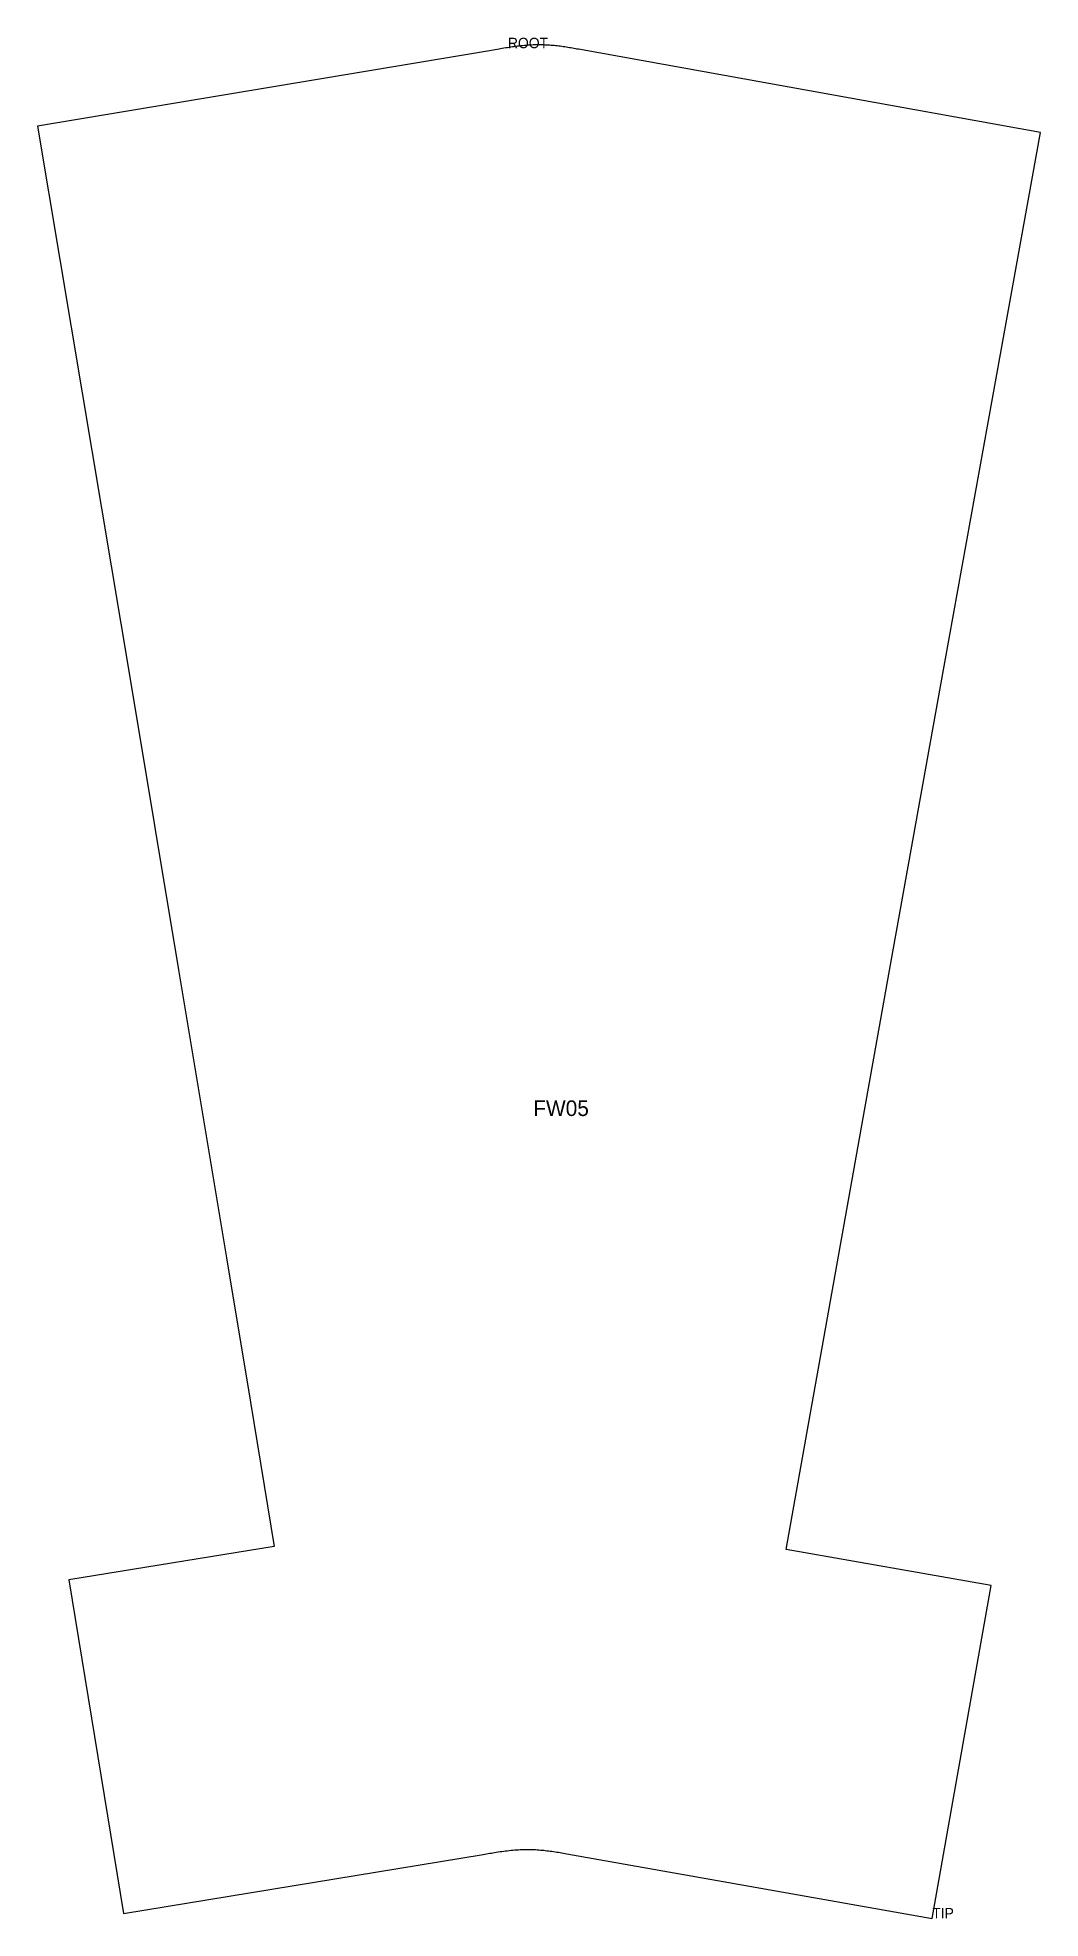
# Model space of a CAD drawing. Header units: millimetres. Extents: x 0 to 193, y 0 to 362.
import ezdxf

# ---------------------------------------------------------------- set-up
doc = ezdxf.new("R2010")
doc.units = ezdxf.units.MM
doc.layers.add('CUT', color=7, linetype='Continuous')
doc.layers.add('LABEL_DO_NOT_CUT', color=3, linetype='Continuous')

msp = doc.modelspace()

# ---------------------------------------------------------------- linework, layer by layer
at = {"layer": 'CUT'}
msp.add_lwpolyline([(8.59, 293.43), (17.87, 237.96), (27.11, 182.49), (36.34, 127.03), (40.93, 99.3), (45.5, 71.56), (6.03, 65.1), (16.55, 0.96), (85.71, 12.31), (86.68, 12.47), (87.01, 12.53), (87.28, 12.57), (87.56, 12.62), (87.89, 12.67), (88.23, 12.72), (88.6, 12.78), (88.98, 12.84), (89.31, 12.88), (89.65, 12.93), (89.99, 12.97), (90.32, 13.01), (90.69, 13.06), (91.06, 13.09), (91.44, 13.13), (91.81, 13.16), (92.15, 13.19), (92.5, 13.21), (92.84, 13.22), (93.2, 13.24), (93.52, 13.25), (93.83, 13.25), (94.15, 13.26), (94.47, 13.26), (94.79, 13.25), (95.11, 13.24), (95.43, 13.23), (95.75, 13.22), (96.07, 13.2), (96.39, 13.18), (96.71, 13.15), (97.03, 13.12), (97.35, 13.09), (97.66, 13.06), (97.98, 13.02), (98.3, 12.99), (98.62, 12.94), (98.93, 12.9), (99.25, 12.85), (99.57, 12.81), (99.88, 12.76), (100.2, 12.71), (100.51, 12.66), (100.83, 12.6), (101.14, 12.55), (101.46, 12.49), (101.77, 12.44), (136.93, 6.22), (172.09, 0), (183.4, 64.01), (144.01, 70.96), (148.92, 98.63), (153.86, 126.3), (163.76, 181.65), (173.7, 236.99), (183.66, 292.34), (192.89, 343.51), (148.46, 351.52), (104.05, 359.53), (103.75, 359.58), (103.46, 359.63), (103.17, 359.68), (102.87, 359.74), (102.58, 359.79), (102.29, 359.83), (101.99, 359.88), (101.7, 359.93), (101.4, 359.97), (101.11, 360.02), (100.81, 360.06), (100.52, 360.1), (100.23, 360.13), (99.93, 360.17), (99.63, 360.2), (99.34, 360.23), (99.04, 360.26), (98.74, 360.28), (98.45, 360.3), (98.15, 360.32), (97.85, 360.34), (97.56, 360.35), (97.26, 360.37), (96.96, 360.37), (96.66, 360.38), (96.37, 360.38), (96.04, 360.38), (95.67, 360.37), (95.3, 360.36), (94.95, 360.34), (94.62, 360.33), (94.27, 360.3), (93.98, 360.28), (93.63, 360.25), (93.29, 360.22), (92.95, 360.19), (92.63, 360.15), (92.3, 360.11), (91.98, 360.07), (91.65, 360.03), (91.33, 359.98), (91.01, 359.94), (90.68, 359.89), (90.36, 359.84), (90.04, 359.79), (89.71, 359.73), (89.35, 359.67), (89.07, 359.63), (88.8, 359.58), (85.78, 359.07), (0, 344.71)], close=True, dxfattribs=at)

# ---------------------------------------------------------------- texts
at = {"layer": 'LABEL_DO_NOT_CUT'}
for s, height, p in [('ROOT', 2, (90.47, 359.74)), ('FW05', 3, (95.34, 154.34)), ('TIP', 2, (172.09, 0))]:
    msp.add_text(s, height=height, dxfattribs=at).set_placement(p)

doc.saveas('drawing.dxf')
